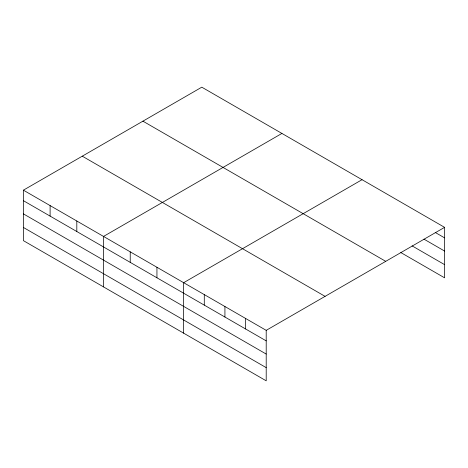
<?xml version="1.0" encoding="UTF-8"?>
<svg xmlns="http://www.w3.org/2000/svg" width="468" height="468" viewBox="0 0 468 468"><rect width="100%" height="100%" fill="white"/><g stroke="black" fill="none" stroke-linecap="round" stroke-linejoin="round"><path stroke-width="0.7" d="M23.4 190.172L266.204 330.35L266.204 380.823L23.4 240.646L23.4 190.172L201.796 87.177L444.6 227.354L444.6 277.828L400.819 252.556M281.917 133.433L103.527 236.428L103.527 286.902M362.045 179.694L183.649 282.69L183.649 333.163M266.204 330.35L444.6 227.354M435.217 232.456L444.6 237.873M423.961 239.142L444.6 251.059M412.08 245.87L444.6 264.642M142.921 121.165L385.731 261.343M82.269 156.183L325.073 296.361M23.4 200.684L266.204 340.868M23.4 213.87L266.204 354.054M23.4 227.46L266.204 367.637M245.565 318.439L245.565 328.951M224.927 306.522L224.927 317.035M204.288 294.606L204.288 305.118M156.944 267.269L156.944 277.787M130.233 251.848L130.233 262.367M76.816 221.007L76.816 231.525M50.111 205.587L50.111 216.105"/></g></svg>
